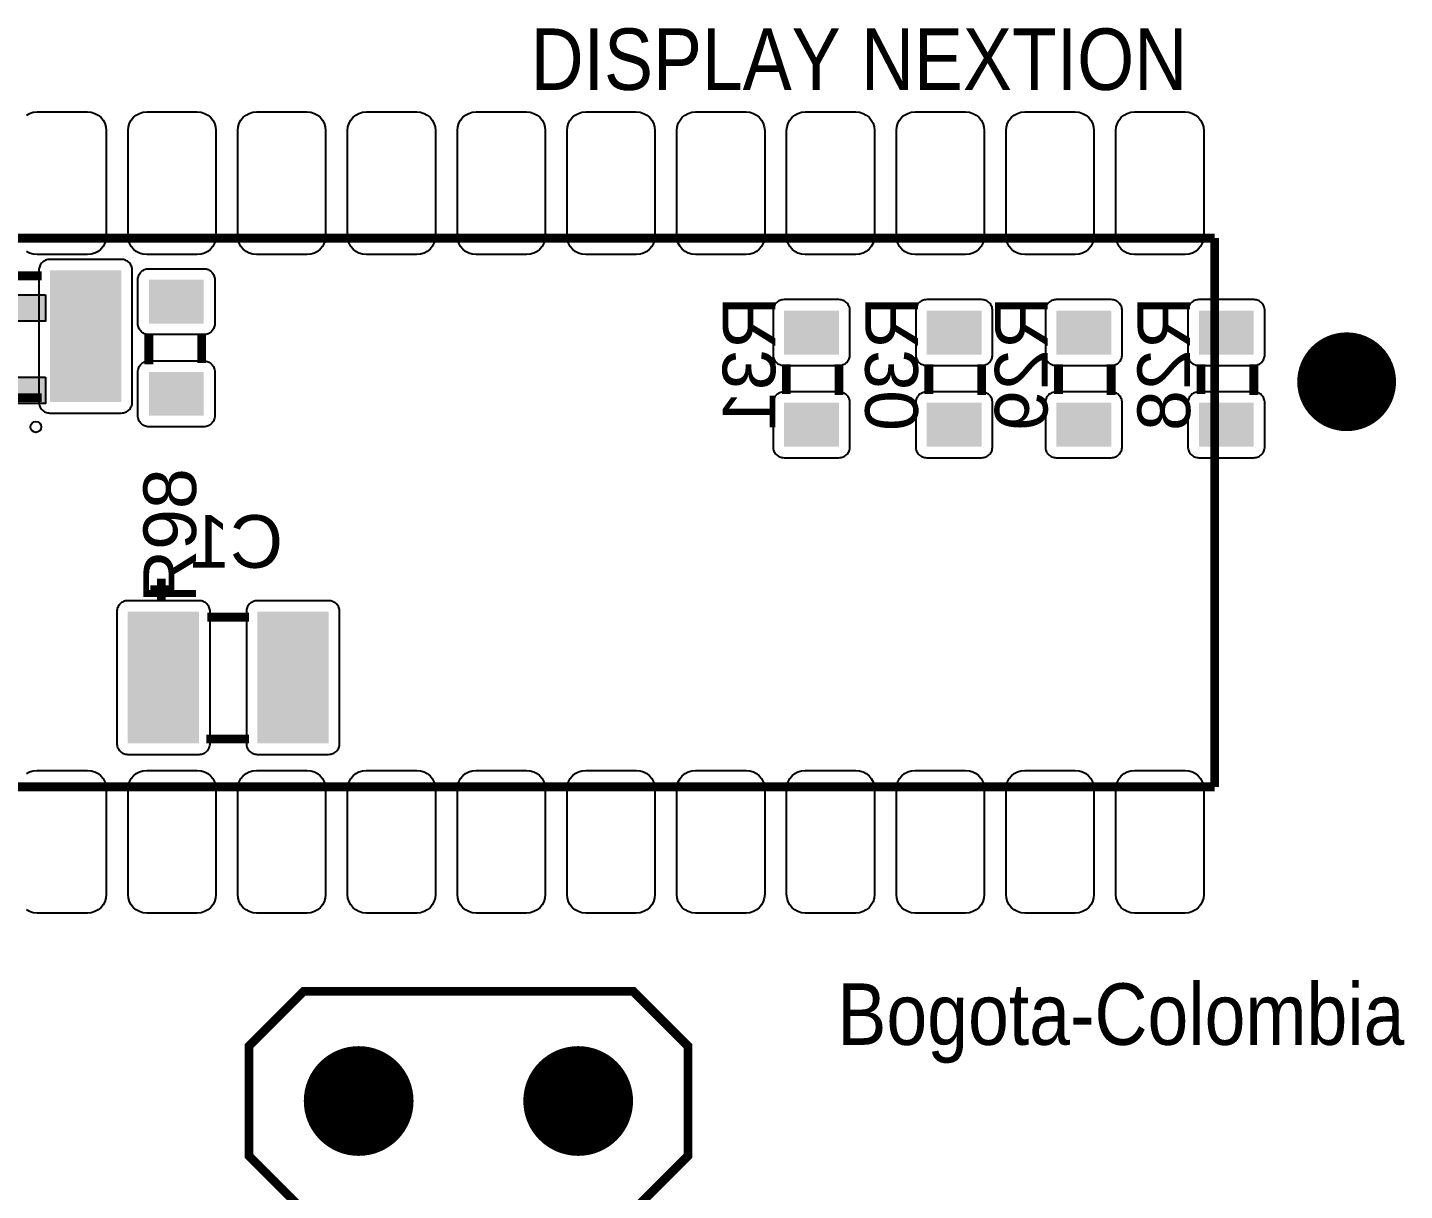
# Model space of a CAD drawing. Header units: inches. Extents: x -2.66 to 2.66, y -1.71 to 1.71.
# Drawn here: x -0.885 to 0.37, y -0.384 to 0.676 of the extents above; entities that cross this region are included whole.
import ezdxf

# ---------------------------------------------------------------- set-up
doc = ezdxf.new("R2010")
doc.units = ezdxf.units.IN
doc.layers.get('0').update_dxf_attribs({"linetype": 'CONTINUOUS'})

# ---------------------------------------------------------------- blocks, each defined once
blk = doc.blocks.new('RPAD')
blk.add_trace([(-0.5, -0.5), (-0.5, 0.5), (0.5, -0.5), (0.5, 0.5)])
blk = doc.blocks.new('EPAD')
at = {"const_width": 0.5}
blk.add_lwpolyline([(-0.25, 0, 1), (0.25, 0, 1)], format="xyb", close=True, dxfattribs=at)

msp = doc.modelspace()

# ---------------------------------------------------------------- linework, layer by layer
for points in [[(-0.885865, 0.59578), (-0.882974, 0.597326), (-0.879759, 0.5983), (-0.876283, 0.598638), (-0.830283, 0.598638), (-0.826807, 0.5983), (-0.823593, 0.597326), (-0.820702, 0.59578), (-0.818198, 0.593724), (-0.816141, 0.591219), (-0.814595, 0.588328), (-0.813622, 0.585114), (-0.813283, 0.581638), (-0.813283, 0.485638), (-0.813622, 0.482162), (-0.814595, 0.478948), (-0.816141, 0.476057), (-0.818198, 0.473552), (-0.820702, 0.471495), (-0.823593, 0.469949), (-0.826807, 0.468976), (-0.830283, 0.468638), (-0.830283, 0.468638), (-0.876283, 0.468638), (-0.879759, 0.468976), (-0.882974, 0.469949), (-0.885865, 0.471495)], [(-0.885865, -0.00422), (-0.882974, -0.002674), (-0.879759, -0.0017), (-0.876283, -0.001362), (-0.876283, -0.001362), (-0.830283, -0.001362), (-0.826807, -0.0017), (-0.823593, -0.002674), (-0.820702, -0.00422), (-0.818198, -0.006276), (-0.816141, -0.008781), (-0.814595, -0.011672), (-0.813622, -0.014886), (-0.813283, -0.018362), (-0.813283, -0.114362), (-0.813622, -0.117838), (-0.814595, -0.121052), (-0.816141, -0.123943), (-0.818198, -0.126448), (-0.820702, -0.128505), (-0.823593, -0.130051), (-0.826807, -0.131024), (-0.830283, -0.131362), (-0.876283, -0.131362), (-0.879759, -0.131024), (-0.882974, -0.130051), (-0.885865, -0.128505)]]:
    msp.add_lwpolyline(points)
for points in [[(-0.730283, 0.468638), (-0.776283, 0.468638), (-0.779759, 0.468976), (-0.782974, 0.469949), (-0.785865, 0.471495), (-0.788369, 0.473552), (-0.790426, 0.476057), (-0.791972, 0.478948), (-0.792945, 0.482162), (-0.793283, 0.485638), (-0.793283, 0.581638), (-0.792945, 0.585114), (-0.791972, 0.588328), (-0.790426, 0.591219), (-0.788369, 0.593724), (-0.785865, 0.59578), (-0.782974, 0.597326), (-0.779759, 0.5983), (-0.776283, 0.598638), (-0.730283, 0.598638), (-0.726807, 0.5983), (-0.723593, 0.597326), (-0.720702, 0.59578), (-0.718198, 0.593724), (-0.716141, 0.591219), (-0.714595, 0.588328), (-0.713622, 0.585114), (-0.713283, 0.581638), (-0.713283, 0.485638), (-0.713622, 0.482162), (-0.714595, 0.478948), (-0.716141, 0.476057), (-0.718198, 0.473552), (-0.720702, 0.471495), (-0.723593, 0.469949), (-0.726807, 0.468976), (-0.730283, 0.468638)], [(-0.630283, 0.468638), (-0.676283, 0.468638), (-0.679759, 0.468976), (-0.682974, 0.469949), (-0.685865, 0.471495), (-0.688369, 0.473552), (-0.690426, 0.476057), (-0.691972, 0.478948), (-0.692945, 0.482162), (-0.693283, 0.485638), (-0.693283, 0.581638), (-0.692945, 0.585114), (-0.691972, 0.588328), (-0.690426, 0.591219), (-0.688369, 0.593724), (-0.685865, 0.59578), (-0.682974, 0.597326), (-0.679759, 0.5983), (-0.676283, 0.598638), (-0.630283, 0.598638), (-0.626807, 0.5983), (-0.623593, 0.597326), (-0.620702, 0.59578), (-0.618198, 0.593724), (-0.616141, 0.591219), (-0.614595, 0.588328), (-0.613622, 0.585114), (-0.613283, 0.581638), (-0.613283, 0.485638), (-0.613622, 0.482162), (-0.614595, 0.478948), (-0.616141, 0.476057), (-0.618198, 0.473552), (-0.620702, 0.471495), (-0.623593, 0.469949), (-0.626807, 0.468976), (-0.630283, 0.468638)], [(-0.530283, 0.468638), (-0.576283, 0.468638), (-0.579759, 0.468976), (-0.582974, 0.469949), (-0.585865, 0.471495), (-0.588369, 0.473552), (-0.590426, 0.476057), (-0.591972, 0.478948), (-0.592945, 0.482162), (-0.593283, 0.485638), (-0.593283, 0.581638), (-0.592945, 0.585114), (-0.591972, 0.588328), (-0.590426, 0.591219), (-0.588369, 0.593724), (-0.585865, 0.59578), (-0.582974, 0.597326), (-0.579759, 0.5983), (-0.576283, 0.598638), (-0.530283, 0.598638), (-0.526807, 0.5983), (-0.523593, 0.597326), (-0.520702, 0.59578), (-0.518198, 0.593724), (-0.516141, 0.591219), (-0.514595, 0.588328), (-0.513622, 0.585114), (-0.513283, 0.581638), (-0.513283, 0.485638), (-0.513622, 0.482162), (-0.514595, 0.478948), (-0.516141, 0.476057), (-0.518198, 0.473552), (-0.520702, 0.471495), (-0.523593, 0.469949), (-0.526807, 0.468976), (-0.530283, 0.468638)], [(-0.430283, 0.468638), (-0.476283, 0.468638), (-0.479759, 0.468976), (-0.482974, 0.469949), (-0.485865, 0.471495), (-0.488369, 0.473552), (-0.490426, 0.476057), (-0.491972, 0.478948), (-0.492945, 0.482162), (-0.493283, 0.485638), (-0.493283, 0.581638), (-0.492945, 0.585114), (-0.491972, 0.588328), (-0.490426, 0.591219), (-0.488369, 0.593724), (-0.485865, 0.59578), (-0.482974, 0.597326), (-0.479759, 0.5983), (-0.476283, 0.598638), (-0.430283, 0.598638), (-0.426807, 0.5983), (-0.423593, 0.597326), (-0.420702, 0.59578), (-0.418198, 0.593724), (-0.416141, 0.591219), (-0.414595, 0.588328), (-0.413622, 0.585114), (-0.413283, 0.581638), (-0.413283, 0.485638), (-0.413622, 0.482162), (-0.414595, 0.478948), (-0.416141, 0.476057), (-0.418198, 0.473552), (-0.420702, 0.471495), (-0.423593, 0.469949), (-0.426807, 0.468976), (-0.430283, 0.468638)], [(-0.330283, 0.468638), (-0.376283, 0.468638), (-0.379759, 0.468976), (-0.382974, 0.469949), (-0.385865, 0.471495), (-0.388369, 0.473552), (-0.390426, 0.476057), (-0.391972, 0.478948), (-0.392945, 0.482162), (-0.393283, 0.485638), (-0.393283, 0.581638), (-0.392945, 0.585114), (-0.391972, 0.588328), (-0.390426, 0.591219), (-0.388369, 0.593724), (-0.385865, 0.59578), (-0.382974, 0.597326), (-0.379759, 0.5983), (-0.376283, 0.598638), (-0.330283, 0.598638), (-0.326807, 0.5983), (-0.323593, 0.597326), (-0.320702, 0.59578), (-0.318198, 0.593724), (-0.316141, 0.591219), (-0.314595, 0.588328), (-0.313622, 0.585114), (-0.313283, 0.581638), (-0.313283, 0.485638), (-0.313622, 0.482162), (-0.314595, 0.478948), (-0.316141, 0.476057), (-0.318198, 0.473552), (-0.320702, 0.471495), (-0.323593, 0.469949), (-0.326807, 0.468976), (-0.330283, 0.468638)], [(-0.230283, 0.468638), (-0.276283, 0.468638), (-0.279759, 0.468976), (-0.282974, 0.469949), (-0.285865, 0.471495), (-0.288369, 0.473552), (-0.290426, 0.476057), (-0.291972, 0.478948), (-0.292945, 0.482162), (-0.293283, 0.485638), (-0.293283, 0.581638), (-0.292945, 0.585114), (-0.291972, 0.588328), (-0.290426, 0.591219), (-0.288369, 0.593724), (-0.285865, 0.59578), (-0.282974, 0.597326), (-0.279759, 0.5983), (-0.276283, 0.598638), (-0.230283, 0.598638), (-0.226807, 0.5983), (-0.223593, 0.597326), (-0.220702, 0.59578), (-0.218198, 0.593724), (-0.216141, 0.591219), (-0.214595, 0.588328), (-0.213622, 0.585114), (-0.213283, 0.581638), (-0.213283, 0.485638), (-0.213622, 0.482162), (-0.214595, 0.478948), (-0.216141, 0.476057), (-0.218198, 0.473552), (-0.220702, 0.471495), (-0.223593, 0.469949), (-0.226807, 0.468976), (-0.230283, 0.468638)], [(-0.130283, 0.468638), (-0.176283, 0.468638), (-0.179759, 0.468976), (-0.182974, 0.469949), (-0.185865, 0.471495), (-0.188369, 0.473552), (-0.190426, 0.476057), (-0.191972, 0.478948), (-0.192945, 0.482162), (-0.193283, 0.485638), (-0.193283, 0.581638), (-0.192945, 0.585114), (-0.191972, 0.588328), (-0.190426, 0.591219), (-0.188369, 0.593724), (-0.185865, 0.59578), (-0.182974, 0.597326), (-0.179759, 0.5983), (-0.176283, 0.598638), (-0.130283, 0.598638), (-0.126807, 0.5983), (-0.123593, 0.597326), (-0.120702, 0.59578), (-0.118198, 0.593724), (-0.116141, 0.591219), (-0.114595, 0.588328), (-0.113622, 0.585114), (-0.113283, 0.581638), (-0.113283, 0.485638), (-0.113622, 0.482162), (-0.114595, 0.478948), (-0.116141, 0.476057), (-0.118198, 0.473552), (-0.120702, 0.471495), (-0.123593, 0.469949), (-0.126807, 0.468976), (-0.130283, 0.468638)], [(-0.030283, 0.468638), (-0.076283, 0.468638), (-0.079759, 0.468976), (-0.082974, 0.469949), (-0.085865, 0.471495), (-0.088369, 0.473552), (-0.090426, 0.476057), (-0.091972, 0.478948), (-0.092945, 0.482162), (-0.093283, 0.485638), (-0.093283, 0.581638), (-0.092945, 0.585114), (-0.091972, 0.588328), (-0.090426, 0.591219), (-0.088369, 0.593724), (-0.085865, 0.59578), (-0.082974, 0.597326), (-0.079759, 0.5983), (-0.076283, 0.598638), (-0.030283, 0.598638), (-0.026807, 0.5983), (-0.023593, 0.597326), (-0.020702, 0.59578), (-0.018198, 0.593724), (-0.016141, 0.591219), (-0.014595, 0.588328), (-0.013622, 0.585114), (-0.013283, 0.581638), (-0.013283, 0.485638), (-0.013622, 0.482162), (-0.014595, 0.478948), (-0.016141, 0.476057), (-0.018198, 0.473552), (-0.020702, 0.471495), (-0.023593, 0.469949), (-0.026807, 0.468976), (-0.030283, 0.468638)], [(0.069717, 0.468638), (0.023717, 0.468638), (0.020241, 0.468976), (0.017026, 0.469949), (0.014135, 0.471495), (0.011631, 0.473552), (0.009574, 0.476057), (0.008028, 0.478948), (0.007055, 0.482162), (0.006717, 0.485638), (0.006717, 0.581638), (0.007055, 0.585114), (0.008028, 0.588328), (0.009574, 0.591219), (0.011631, 0.593724), (0.014135, 0.59578), (0.017026, 0.597326), (0.020241, 0.5983), (0.023717, 0.598638), (0.069717, 0.598638), (0.073193, 0.5983), (0.076407, 0.597326), (0.079298, 0.59578), (0.081802, 0.593724), (0.083859, 0.591219), (0.085405, 0.588328), (0.086378, 0.585114), (0.086717, 0.581638), (0.086717, 0.485638), (0.086378, 0.482162), (0.085405, 0.478948), (0.083859, 0.476057), (0.081802, 0.473552), (0.079298, 0.471495), (0.076407, 0.469949), (0.073193, 0.468976), (0.069717, 0.468638)], [(0.169717, 0.468638), (0.123717, 0.468638), (0.120241, 0.468976), (0.117026, 0.469949), (0.114135, 0.471495), (0.111631, 0.473552), (0.109574, 0.476057), (0.108028, 0.478948), (0.107055, 0.482162), (0.106717, 0.485638), (0.106717, 0.581638), (0.107055, 0.585114), (0.108028, 0.588328), (0.109574, 0.591219), (0.111631, 0.593724), (0.114135, 0.59578), (0.117026, 0.597326), (0.120241, 0.5983), (0.123717, 0.598638), (0.169717, 0.598638), (0.173193, 0.5983), (0.176407, 0.597326), (0.179298, 0.59578), (0.181802, 0.593724), (0.183859, 0.591219), (0.185405, 0.588328), (0.186378, 0.585114), (0.186717, 0.581638), (0.186717, 0.485638), (0.186378, 0.482162), (0.185405, 0.478948), (0.183859, 0.476057), (0.181802, 0.473552), (0.179298, 0.471495), (0.176407, 0.469949), (0.173193, 0.468976), (0.169717, 0.468638)], [(-0.799524, 0.464268), (-0.864524, 0.464268), (-0.865563, 0.464217), (-0.866568, 0.464069), (-0.867535, 0.463827), (-0.868459, 0.463496), (-0.869335, 0.463081), (-0.870159, 0.462587), (-0.870927, 0.462017), (-0.871633, 0.461377), (-0.872273, 0.460671), (-0.872843, 0.459904), (-0.873337, 0.45908), (-0.873752, 0.458203), (-0.874083, 0.457279), (-0.874325, 0.456312), (-0.874473, 0.455307), (-0.874524, 0.454268), (-0.874524, 0.334268), (-0.874473, 0.333228), (-0.874325, 0.332223), (-0.874083, 0.331256), (-0.873752, 0.330332), (-0.873337, 0.329456), (-0.872843, 0.328632), (-0.872273, 0.327865), (-0.871633, 0.327158), (-0.870927, 0.326518), (-0.870159, 0.325949), (-0.869335, 0.325454), (-0.868459, 0.325039), (-0.867535, 0.324709), (-0.866568, 0.324467), (-0.865563, 0.324318), (-0.864524, 0.324268), (-0.799524, 0.324268), (-0.798484, 0.324318), (-0.797479, 0.324467), (-0.796512, 0.324709), (-0.795588, 0.325039), (-0.794712, 0.325454), (-0.793888, 0.325949), (-0.79312, 0.326518), (-0.792414, 0.327158), (-0.791774, 0.327865), (-0.791205, 0.328632), (-0.79071, 0.329456), (-0.790295, 0.330332), (-0.789965, 0.331256), (-0.789722, 0.332223), (-0.789574, 0.333228), (-0.789524, 0.334268), (-0.789524, 0.454268), (-0.789574, 0.455307), (-0.789722, 0.456312), (-0.789965, 0.457279), (-0.790295, 0.458203), (-0.79071, 0.45908), (-0.791205, 0.459904), (-0.791774, 0.460671), (-0.792414, 0.461377), (-0.79312, 0.462017), (-0.793888, 0.462587), (-0.794712, 0.463081), (-0.795588, 0.463496), (-0.796512, 0.463827), (-0.797479, 0.464069), (-0.798484, 0.464217), (-0.799524, 0.464268)], [(-0.714346, 0.445764), (-0.714346, 0.405764), (-0.714397, 0.404724), (-0.714545, 0.403719), (-0.714787, 0.402752), (-0.715118, 0.401828), (-0.715533, 0.400952), (-0.716028, 0.400128), (-0.716597, 0.39936), (-0.717237, 0.398654), (-0.717943, 0.398014), (-0.718711, 0.397445), (-0.719535, 0.39695), (-0.720411, 0.396535), (-0.721335, 0.396205), (-0.722302, 0.395963), (-0.723307, 0.395814), (-0.724346, 0.395764), (-0.774346, 0.395764), (-0.775386, 0.395814), (-0.776391, 0.395963), (-0.777358, 0.396205), (-0.778282, 0.396535), (-0.779158, 0.39695), (-0.779982, 0.397445), (-0.78075, 0.398014), (-0.781456, 0.398654), (-0.782096, 0.39936), (-0.782665, 0.400128), (-0.78316, 0.400952), (-0.783575, 0.401828), (-0.783906, 0.402752), (-0.784148, 0.403719), (-0.784296, 0.404724), (-0.784346, 0.405764), (-0.784346, 0.445764), (-0.784296, 0.446803), (-0.784148, 0.447808), (-0.783906, 0.448775), (-0.783575, 0.449699), (-0.78316, 0.450576), (-0.782665, 0.4514), (-0.782096, 0.452167), (-0.781456, 0.452873), (-0.78075, 0.453513), (-0.779982, 0.454083), (-0.779158, 0.454577), (-0.778282, 0.454992), (-0.777358, 0.455323), (-0.776391, 0.455565), (-0.775386, 0.455713), (-0.774346, 0.455764), (-0.724346, 0.455764), (-0.723307, 0.455713), (-0.722302, 0.455565), (-0.721335, 0.455323), (-0.720411, 0.454992), (-0.719535, 0.454577), (-0.718711, 0.454083), (-0.717943, 0.453513), (-0.717237, 0.452873), (-0.716597, 0.452167), (-0.716028, 0.4514), (-0.715533, 0.450576), (-0.715118, 0.449699), (-0.714787, 0.448775), (-0.714545, 0.447808), (-0.714397, 0.446803), (-0.714346, 0.445764)], [(-0.868642, 0.431858), (-0.868642, 0.407858), (-0.905642, 0.407858), (-0.905642, 0.431858), (-0.868642, 0.431858)], [(-0.205606, 0.417559), (-0.205606, 0.377559), (-0.205556, 0.37652), (-0.205407, 0.375515), (-0.205165, 0.374548), (-0.204835, 0.373624), (-0.20442, 0.372747), (-0.203925, 0.371923), (-0.203356, 0.371156), (-0.202716, 0.37045), (-0.202009, 0.369809), (-0.201242, 0.36924), (-0.200418, 0.368746), (-0.199542, 0.368331), (-0.198618, 0.368), (-0.197651, 0.367758), (-0.196646, 0.367609), (-0.195606, 0.367559), (-0.145606, 0.367559), (-0.144567, 0.367609), (-0.143562, 0.367758), (-0.142595, 0.368), (-0.141671, 0.368331), (-0.140794, 0.368746), (-0.13997, 0.36924), (-0.139203, 0.369809), (-0.138497, 0.37045), (-0.137857, 0.371156), (-0.137287, 0.371923), (-0.136793, 0.372747), (-0.136378, 0.373624), (-0.136047, 0.374548), (-0.135805, 0.375515), (-0.135657, 0.37652), (-0.135606, 0.377559), (-0.135606, 0.417559), (-0.135657, 0.418598), (-0.135805, 0.419604), (-0.136047, 0.42057), (-0.136378, 0.421494), (-0.136793, 0.422371), (-0.137287, 0.423195), (-0.137857, 0.423963), (-0.138497, 0.424669), (-0.139203, 0.425309), (-0.13997, 0.425878), (-0.140794, 0.426372), (-0.141671, 0.426787), (-0.142595, 0.427118), (-0.143562, 0.42736), (-0.144567, 0.427509), (-0.145606, 0.427559), (-0.195606, 0.427559), (-0.196646, 0.427509), (-0.197651, 0.42736), (-0.198618, 0.427118), (-0.199542, 0.426787), (-0.200418, 0.426372), (-0.201242, 0.425878), (-0.202009, 0.425309), (-0.202716, 0.424669), (-0.203356, 0.423963), (-0.203925, 0.423195), (-0.20442, 0.422371), (-0.204835, 0.421494), (-0.205165, 0.42057), (-0.205407, 0.419604), (-0.205556, 0.418598), (-0.205606, 0.417559)], [(-0.075685, 0.417559), (-0.075685, 0.377559), (-0.075635, 0.37652), (-0.075486, 0.375515), (-0.075244, 0.374548), (-0.074913, 0.373624), (-0.074499, 0.372747), (-0.074004, 0.371923), (-0.073435, 0.371156), (-0.072794, 0.37045), (-0.072088, 0.369809), (-0.071321, 0.36924), (-0.070497, 0.368746), (-0.06962, 0.368331), (-0.068696, 0.368), (-0.06773, 0.367758), (-0.066724, 0.367609), (-0.065685, 0.367559), (-0.015685, 0.367559), (-0.014646, 0.367609), (-0.013641, 0.367758), (-0.012674, 0.368), (-0.01175, 0.368331), (-0.010873, 0.368746), (-0.010049, 0.36924), (-0.009282, 0.369809), (-0.008576, 0.37045), (-0.007935, 0.371156), (-0.007366, 0.371923), (-0.006871, 0.372747), (-0.006457, 0.373624), (-0.006126, 0.374548), (-0.005884, 0.375515), (-0.005735, 0.37652), (-0.005685, 0.377559), (-0.005685, 0.417559), (-0.005735, 0.418598), (-0.005884, 0.419604), (-0.006126, 0.42057), (-0.006457, 0.421494), (-0.006871, 0.422371), (-0.007366, 0.423195), (-0.007935, 0.423963), (-0.008576, 0.424669), (-0.009282, 0.425309), (-0.010049, 0.425878), (-0.010873, 0.426372), (-0.01175, 0.426787), (-0.012674, 0.427118), (-0.013641, 0.42736), (-0.014646, 0.427509), (-0.015685, 0.427559), (-0.065685, 0.427559), (-0.066724, 0.427509), (-0.06773, 0.42736), (-0.068696, 0.427118), (-0.06962, 0.426787), (-0.070497, 0.426372), (-0.071321, 0.425878), (-0.072088, 0.425309), (-0.072794, 0.424669), (-0.073435, 0.423963), (-0.074004, 0.423195), (-0.074499, 0.422371), (-0.074913, 0.421494), (-0.075244, 0.42057), (-0.075486, 0.419604), (-0.075635, 0.418598), (-0.075685, 0.417559)], [(0.042425, 0.417559), (0.042425, 0.377559), (0.042476, 0.37652), (0.042624, 0.375515), (0.042866, 0.374548), (0.043197, 0.373624), (0.043611, 0.372747), (0.044106, 0.371923), (0.044676, 0.371156), (0.045316, 0.37045), (0.046022, 0.369809), (0.046789, 0.36924), (0.047613, 0.368746), (0.04849, 0.368331), (0.049414, 0.368), (0.050381, 0.367758), (0.051386, 0.367609), (0.052425, 0.367559), (0.102425, 0.367559), (0.103465, 0.367609), (0.10447, 0.367758), (0.105437, 0.368), (0.106361, 0.368331), (0.107237, 0.368746), (0.108061, 0.36924), (0.108828, 0.369809), (0.109535, 0.37045), (0.110175, 0.371156), (0.110744, 0.371923), (0.111239, 0.372747), (0.111654, 0.373624), (0.111984, 0.374548), (0.112226, 0.375515), (0.112375, 0.37652), (0.112425, 0.377559), (0.112425, 0.417559), (0.112375, 0.418598), (0.112226, 0.419604), (0.111984, 0.42057), (0.111654, 0.421494), (0.111239, 0.422371), (0.110744, 0.423195), (0.110175, 0.423963), (0.109535, 0.424669), (0.108828, 0.425309), (0.108061, 0.425878), (0.107237, 0.426372), (0.106361, 0.426787), (0.105437, 0.427118), (0.10447, 0.42736), (0.103465, 0.427509), (0.102425, 0.427559), (0.052425, 0.427559), (0.051386, 0.427509), (0.050381, 0.42736), (0.049414, 0.427118), (0.04849, 0.426787), (0.047613, 0.426372), (0.046789, 0.425878), (0.046022, 0.425309), (0.045316, 0.424669), (0.044676, 0.423963), (0.044106, 0.423195), (0.043611, 0.422371), (0.043197, 0.421494), (0.042866, 0.42057), (0.042624, 0.419604), (0.042476, 0.418598), (0.042425, 0.417559)], [(0.172346, 0.417559), (0.172346, 0.377559), (0.172397, 0.37652), (0.172545, 0.375515), (0.172787, 0.374548), (0.173118, 0.373624), (0.173533, 0.372747), (0.174028, 0.371923), (0.174597, 0.371156), (0.175237, 0.37045), (0.175943, 0.369809), (0.176711, 0.36924), (0.177535, 0.368746), (0.178411, 0.368331), (0.179335, 0.368), (0.180302, 0.367758), (0.181307, 0.367609), (0.182346, 0.367559), (0.232346, 0.367559), (0.233386, 0.367609), (0.234391, 0.367758), (0.235358, 0.368), (0.236282, 0.368331), (0.237158, 0.368746), (0.237982, 0.36924), (0.23875, 0.369809), (0.239456, 0.37045), (0.240096, 0.371156), (0.240665, 0.371923), (0.24116, 0.372747), (0.241575, 0.373624), (0.241906, 0.374548), (0.242148, 0.375515), (0.242296, 0.37652), (0.242346, 0.377559), (0.242346, 0.417559), (0.242296, 0.418598), (0.242148, 0.419604), (0.241906, 0.42057), (0.241575, 0.421494), (0.24116, 0.422371), (0.240665, 0.423195), (0.240096, 0.423963), (0.239456, 0.424669), (0.23875, 0.425309), (0.237982, 0.425878), (0.237158, 0.426372), (0.236282, 0.426787), (0.235358, 0.427118), (0.234391, 0.42736), (0.233386, 0.427509), (0.232346, 0.427559), (0.182346, 0.427559), (0.181307, 0.427509), (0.180302, 0.42736), (0.179335, 0.427118), (0.178411, 0.426787), (0.177535, 0.426372), (0.176711, 0.425878), (0.175943, 0.425309), (0.175237, 0.424669), (0.174597, 0.423963), (0.174028, 0.423195), (0.173533, 0.422371), (0.173118, 0.421494), (0.172787, 0.42057), (0.172545, 0.419604), (0.172397, 0.418598), (0.172346, 0.417559)], [(-0.714346, 0.361764), (-0.714346, 0.321764), (-0.714397, 0.320724), (-0.714545, 0.319719), (-0.714787, 0.318752), (-0.715118, 0.317828), (-0.715533, 0.316952), (-0.716028, 0.316128), (-0.716597, 0.31536), (-0.717237, 0.314654), (-0.717943, 0.314014), (-0.718711, 0.313445), (-0.719535, 0.31295), (-0.720411, 0.312535), (-0.721335, 0.312205), (-0.722302, 0.311963), (-0.723307, 0.311814), (-0.724346, 0.311764), (-0.774346, 0.311764), (-0.775386, 0.311814), (-0.776391, 0.311963), (-0.777358, 0.312205), (-0.778282, 0.312535), (-0.779158, 0.31295), (-0.779982, 0.313445), (-0.78075, 0.314014), (-0.781456, 0.314654), (-0.782096, 0.31536), (-0.782665, 0.316128), (-0.78316, 0.316952), (-0.783575, 0.317828), (-0.783906, 0.318752), (-0.784148, 0.319719), (-0.784296, 0.320724), (-0.784346, 0.321764), (-0.784346, 0.361764), (-0.784296, 0.362803), (-0.784148, 0.363808), (-0.783906, 0.364775), (-0.783575, 0.365699), (-0.78316, 0.366576), (-0.782665, 0.3674), (-0.782096, 0.368167), (-0.781456, 0.368873), (-0.78075, 0.369513), (-0.779982, 0.370083), (-0.779158, 0.370577), (-0.778282, 0.370992), (-0.777358, 0.371323), (-0.776391, 0.371565), (-0.775386, 0.371713), (-0.774346, 0.371764), (-0.724346, 0.371764), (-0.723307, 0.371713), (-0.722302, 0.371565), (-0.721335, 0.371323), (-0.720411, 0.370992), (-0.719535, 0.370577), (-0.718711, 0.370083), (-0.717943, 0.369513), (-0.717237, 0.368873), (-0.716597, 0.368167), (-0.716028, 0.3674), (-0.715533, 0.366576), (-0.715118, 0.365699), (-0.714787, 0.364775), (-0.714545, 0.363808), (-0.714397, 0.362803), (-0.714346, 0.361764)], [(-0.868642, 0.357055), (-0.868642, 0.333055), (-0.905642, 0.333055), (-0.905642, 0.357055), (-0.868642, 0.357055)], [(-0.205606, 0.333559), (-0.205606, 0.293559), (-0.205556, 0.29252), (-0.205407, 0.291515), (-0.205165, 0.290548), (-0.204835, 0.289624), (-0.20442, 0.288747), (-0.203925, 0.287923), (-0.203356, 0.287156), (-0.202716, 0.28645), (-0.202009, 0.285809), (-0.201242, 0.28524), (-0.200418, 0.284746), (-0.199542, 0.284331), (-0.198618, 0.284), (-0.197651, 0.283758), (-0.196646, 0.283609), (-0.195606, 0.283559), (-0.145606, 0.283559), (-0.144567, 0.283609), (-0.143562, 0.283758), (-0.142595, 0.284), (-0.141671, 0.284331), (-0.140794, 0.284746), (-0.13997, 0.28524), (-0.139203, 0.285809), (-0.138497, 0.28645), (-0.137857, 0.287156), (-0.137287, 0.287923), (-0.136793, 0.288747), (-0.136378, 0.289624), (-0.136047, 0.290548), (-0.135805, 0.291515), (-0.135657, 0.29252), (-0.135606, 0.293559), (-0.135606, 0.333559), (-0.135657, 0.334598), (-0.135805, 0.335604), (-0.136047, 0.33657), (-0.136378, 0.337494), (-0.136793, 0.338371), (-0.137287, 0.339195), (-0.137857, 0.339963), (-0.138497, 0.340669), (-0.139203, 0.341309), (-0.13997, 0.341878), (-0.140794, 0.342372), (-0.141671, 0.342787), (-0.142595, 0.343118), (-0.143562, 0.34336), (-0.144567, 0.343509), (-0.145606, 0.343559), (-0.195606, 0.343559), (-0.196646, 0.343509), (-0.197651, 0.34336), (-0.198618, 0.343118), (-0.199542, 0.342787), (-0.200418, 0.342372), (-0.201242, 0.341878), (-0.202009, 0.341309), (-0.202716, 0.340669), (-0.203356, 0.339963), (-0.203925, 0.339195), (-0.20442, 0.338371), (-0.204835, 0.337494), (-0.205165, 0.33657), (-0.205407, 0.335604), (-0.205556, 0.334598), (-0.205606, 0.333559)], [(-0.075685, 0.333559), (-0.075685, 0.293559), (-0.075635, 0.29252), (-0.075486, 0.291515), (-0.075244, 0.290548), (-0.074913, 0.289624), (-0.074499, 0.288747), (-0.074004, 0.287923), (-0.073435, 0.287156), (-0.072794, 0.28645), (-0.072088, 0.285809), (-0.071321, 0.28524), (-0.070497, 0.284746), (-0.06962, 0.284331), (-0.068696, 0.284), (-0.06773, 0.283758), (-0.066724, 0.283609), (-0.065685, 0.283559), (-0.015685, 0.283559), (-0.014646, 0.283609), (-0.013641, 0.283758), (-0.012674, 0.284), (-0.01175, 0.284331), (-0.010873, 0.284746), (-0.010049, 0.28524), (-0.009282, 0.285809), (-0.008576, 0.28645), (-0.007935, 0.287156), (-0.007366, 0.287923), (-0.006871, 0.288747), (-0.006457, 0.289624), (-0.006126, 0.290548), (-0.005884, 0.291515), (-0.005735, 0.29252), (-0.005685, 0.293559), (-0.005685, 0.333559), (-0.005735, 0.334598), (-0.005884, 0.335604), (-0.006126, 0.33657), (-0.006457, 0.337494), (-0.006871, 0.338371), (-0.007366, 0.339195), (-0.007935, 0.339963), (-0.008576, 0.340669), (-0.009282, 0.341309), (-0.010049, 0.341878), (-0.010873, 0.342372), (-0.01175, 0.342787), (-0.012674, 0.343118), (-0.013641, 0.34336), (-0.014646, 0.343509), (-0.015685, 0.343559), (-0.065685, 0.343559), (-0.066724, 0.343509), (-0.06773, 0.34336), (-0.068696, 0.343118), (-0.06962, 0.342787), (-0.070497, 0.342372), (-0.071321, 0.341878), (-0.072088, 0.341309), (-0.072794, 0.340669), (-0.073435, 0.339963), (-0.074004, 0.339195), (-0.074499, 0.338371), (-0.074913, 0.337494), (-0.075244, 0.33657), (-0.075486, 0.335604), (-0.075635, 0.334598), (-0.075685, 0.333559)], [(0.042425, 0.333559), (0.042425, 0.293559), (0.042476, 0.29252), (0.042624, 0.291515), (0.042866, 0.290548), (0.043197, 0.289624), (0.043611, 0.288747), (0.044106, 0.287923), (0.044676, 0.287156), (0.045316, 0.28645), (0.046022, 0.285809), (0.046789, 0.28524), (0.047613, 0.284746), (0.04849, 0.284331), (0.049414, 0.284), (0.050381, 0.283758), (0.051386, 0.283609), (0.052425, 0.283559), (0.102425, 0.283559), (0.103465, 0.283609), (0.10447, 0.283758), (0.105437, 0.284), (0.106361, 0.284331), (0.107237, 0.284746), (0.108061, 0.28524), (0.108828, 0.285809), (0.109535, 0.28645), (0.110175, 0.287156), (0.110744, 0.287923), (0.111239, 0.288747), (0.111654, 0.289624), (0.111984, 0.290548), (0.112226, 0.291515), (0.112375, 0.29252), (0.112425, 0.293559), (0.112425, 0.333559), (0.112375, 0.334598), (0.112226, 0.335604), (0.111984, 0.33657), (0.111654, 0.337494), (0.111239, 0.338371), (0.110744, 0.339195), (0.110175, 0.339963), (0.109535, 0.340669), (0.108828, 0.341309), (0.108061, 0.341878), (0.107237, 0.342372), (0.106361, 0.342787), (0.105437, 0.343118), (0.10447, 0.34336), (0.103465, 0.343509), (0.102425, 0.343559), (0.052425, 0.343559), (0.051386, 0.343509), (0.050381, 0.34336), (0.049414, 0.343118), (0.04849, 0.342787), (0.047613, 0.342372), (0.046789, 0.341878), (0.046022, 0.341309), (0.045316, 0.340669), (0.044676, 0.339963), (0.044106, 0.339195), (0.043611, 0.338371), (0.043197, 0.337494), (0.042866, 0.33657), (0.042624, 0.335604), (0.042476, 0.334598), (0.042425, 0.333559)], [(0.172346, 0.333559), (0.172346, 0.293559), (0.172397, 0.29252), (0.172545, 0.291515), (0.172787, 0.290548), (0.173118, 0.289624), (0.173533, 0.288747), (0.174028, 0.287923), (0.174597, 0.287156), (0.175237, 0.28645), (0.175943, 0.285809), (0.176711, 0.28524), (0.177535, 0.284746), (0.178411, 0.284331), (0.179335, 0.284), (0.180302, 0.283758), (0.181307, 0.283609), (0.182346, 0.283559), (0.232346, 0.283559), (0.233386, 0.283609), (0.234391, 0.283758), (0.235358, 0.284), (0.236282, 0.284331), (0.237158, 0.284746), (0.237982, 0.28524), (0.23875, 0.285809), (0.239456, 0.28645), (0.240096, 0.287156), (0.240665, 0.287923), (0.24116, 0.288747), (0.241575, 0.289624), (0.241906, 0.290548), (0.242148, 0.291515), (0.242296, 0.29252), (0.242346, 0.293559), (0.242346, 0.333559), (0.242296, 0.334598), (0.242148, 0.335604), (0.241906, 0.33657), (0.241575, 0.337494), (0.24116, 0.338371), (0.240665, 0.339195), (0.240096, 0.339963), (0.239456, 0.340669), (0.23875, 0.341309), (0.237982, 0.341878), (0.237158, 0.342372), (0.236282, 0.342787), (0.235358, 0.343118), (0.234391, 0.34336), (0.233386, 0.343509), (0.232346, 0.343559), (0.182346, 0.343559), (0.181307, 0.343509), (0.180302, 0.34336), (0.179335, 0.343118), (0.178411, 0.342787), (0.177535, 0.342372), (0.176711, 0.341878), (0.175943, 0.341309), (0.175237, 0.340669), (0.174597, 0.339963), (0.174028, 0.339195), (0.173533, 0.338371), (0.173118, 0.337494), (0.172787, 0.33657), (0.172545, 0.335604), (0.172397, 0.334598), (0.172346, 0.333559)], [(-0.728547, 0.153244), (-0.793547, 0.153244), (-0.794587, 0.153194), (-0.795592, 0.153045), (-0.796559, 0.152803), (-0.797483, 0.152472), (-0.798359, 0.152058), (-0.799183, 0.151563), (-0.799951, 0.150994), (-0.800657, 0.150354), (-0.801297, 0.149647), (-0.801866, 0.14888), (-0.802361, 0.148056), (-0.802776, 0.14718), (-0.803106, 0.146256), (-0.803348, 0.145289), (-0.803497, 0.144283), (-0.803547, 0.143244), (-0.803547, 0.023244), (-0.803497, 0.022205), (-0.803348, 0.0212), (-0.803106, 0.020233), (-0.802776, 0.019309), (-0.802361, 0.018432), (-0.801866, 0.017608), (-0.801297, 0.016841), (-0.800657, 0.016135), (-0.799951, 0.015494), (-0.799183, 0.014925), (-0.798359, 0.01443), (-0.797483, 0.014016), (-0.796559, 0.013685), (-0.795592, 0.013443), (-0.794587, 0.013294), (-0.793547, 0.013244), (-0.728547, 0.013244), (-0.727508, 0.013294), (-0.726503, 0.013443), (-0.725536, 0.013685), (-0.724612, 0.014016), (-0.723735, 0.01443), (-0.722911, 0.014925), (-0.722144, 0.015494), (-0.721438, 0.016135), (-0.720798, 0.016841), (-0.720228, 0.017608), (-0.719734, 0.018432), (-0.719319, 0.019309), (-0.718988, 0.020233), (-0.718746, 0.0212), (-0.718598, 0.022205), (-0.718547, 0.023244), (-0.718547, 0.143244), (-0.718598, 0.144283), (-0.718746, 0.145289), (-0.718988, 0.146256), (-0.719319, 0.14718), (-0.719734, 0.148056), (-0.720228, 0.14888), (-0.720798, 0.149647), (-0.721438, 0.150354), (-0.722144, 0.150994), (-0.722911, 0.151563), (-0.723735, 0.152058), (-0.724612, 0.152472), (-0.725536, 0.152803), (-0.726503, 0.153045), (-0.727508, 0.153194), (-0.728547, 0.153244)], [(-0.610547, 0.153244), (-0.675547, 0.153244), (-0.676587, 0.153194), (-0.677592, 0.153045), (-0.678559, 0.152803), (-0.679483, 0.152472), (-0.680359, 0.152058), (-0.681183, 0.151563), (-0.681951, 0.150994), (-0.682657, 0.150354), (-0.683297, 0.149647), (-0.683866, 0.14888), (-0.684361, 0.148056), (-0.684776, 0.14718), (-0.685106, 0.146256), (-0.685348, 0.145289), (-0.685497, 0.144283), (-0.685547, 0.143244), (-0.685547, 0.023244), (-0.685497, 0.022205), (-0.685348, 0.0212), (-0.685106, 0.020233), (-0.684776, 0.019309), (-0.684361, 0.018432), (-0.683866, 0.017608), (-0.683297, 0.016841), (-0.682657, 0.016135), (-0.681951, 0.015494), (-0.681183, 0.014925), (-0.680359, 0.01443), (-0.679483, 0.014016), (-0.678559, 0.013685), (-0.677592, 0.013443), (-0.676587, 0.013294), (-0.675547, 0.013244), (-0.610547, 0.013244), (-0.609508, 0.013294), (-0.608503, 0.013443), (-0.607536, 0.013685), (-0.606612, 0.014016), (-0.605735, 0.01443), (-0.604911, 0.014925), (-0.604144, 0.015494), (-0.603438, 0.016135), (-0.602798, 0.016841), (-0.602228, 0.017608), (-0.601734, 0.018432), (-0.601319, 0.019309), (-0.600988, 0.020233), (-0.600746, 0.0212), (-0.600598, 0.022205), (-0.600547, 0.023244), (-0.600547, 0.143244), (-0.600598, 0.144283), (-0.600746, 0.145289), (-0.600988, 0.146256), (-0.601319, 0.14718), (-0.601734, 0.148056), (-0.602228, 0.14888), (-0.602798, 0.149647), (-0.603438, 0.150354), (-0.604144, 0.150994), (-0.604911, 0.151563), (-0.605735, 0.152058), (-0.606612, 0.152472), (-0.607536, 0.152803), (-0.608503, 0.153045), (-0.609508, 0.153194), (-0.610547, 0.153244)], [(-0.776283, -0.001362), (-0.730283, -0.001362), (-0.726807, -0.0017), (-0.723593, -0.002674), (-0.720702, -0.00422), (-0.718198, -0.006276), (-0.716141, -0.008781), (-0.714595, -0.011672), (-0.713622, -0.014886), (-0.713283, -0.018362), (-0.713283, -0.114362), (-0.713622, -0.117838), (-0.714595, -0.121052), (-0.716141, -0.123943), (-0.718198, -0.126448), (-0.720702, -0.128505), (-0.723593, -0.130051), (-0.726807, -0.131024), (-0.730283, -0.131362), (-0.776283, -0.131362), (-0.779759, -0.131024), (-0.782974, -0.130051), (-0.785865, -0.128505), (-0.788369, -0.126448), (-0.790426, -0.123943), (-0.791972, -0.121052), (-0.792945, -0.117838), (-0.793283, -0.114362), (-0.793283, -0.018362), (-0.792945, -0.014886), (-0.791972, -0.011672), (-0.790426, -0.008781), (-0.788369, -0.006276), (-0.785865, -0.00422), (-0.782974, -0.002674), (-0.779759, -0.0017), (-0.776283, -0.001362)], [(-0.676283, -0.001362), (-0.630283, -0.001362), (-0.626807, -0.0017), (-0.623593, -0.002674), (-0.620702, -0.00422), (-0.618198, -0.006276), (-0.616141, -0.008781), (-0.614595, -0.011672), (-0.613622, -0.014886), (-0.613283, -0.018362), (-0.613283, -0.114362), (-0.613622, -0.117838), (-0.614595, -0.121052), (-0.616141, -0.123943), (-0.618198, -0.126448), (-0.620702, -0.128505), (-0.623593, -0.130051), (-0.626807, -0.131024), (-0.630283, -0.131362), (-0.676283, -0.131362), (-0.679759, -0.131024), (-0.682974, -0.130051), (-0.685865, -0.128505), (-0.688369, -0.126448), (-0.690426, -0.123943), (-0.691972, -0.121052), (-0.692945, -0.117838), (-0.693283, -0.114362), (-0.693283, -0.018362), (-0.692945, -0.014886), (-0.691972, -0.011672), (-0.690426, -0.008781), (-0.688369, -0.006276), (-0.685865, -0.00422), (-0.682974, -0.002674), (-0.679759, -0.0017), (-0.676283, -0.001362)], [(-0.576283, -0.001362), (-0.530283, -0.001362), (-0.526807, -0.0017), (-0.523593, -0.002674), (-0.520702, -0.00422), (-0.518198, -0.006276), (-0.516141, -0.008781), (-0.514595, -0.011672), (-0.513622, -0.014886), (-0.513283, -0.018362), (-0.513283, -0.114362), (-0.513622, -0.117838), (-0.514595, -0.121052), (-0.516141, -0.123943), (-0.518198, -0.126448), (-0.520702, -0.128505), (-0.523593, -0.130051), (-0.526807, -0.131024), (-0.530283, -0.131362), (-0.576283, -0.131362), (-0.579759, -0.131024), (-0.582974, -0.130051), (-0.585865, -0.128505), (-0.588369, -0.126448), (-0.590426, -0.123943), (-0.591972, -0.121052), (-0.592945, -0.117838), (-0.593283, -0.114362), (-0.593283, -0.018362), (-0.592945, -0.014886), (-0.591972, -0.011672), (-0.590426, -0.008781), (-0.588369, -0.006276), (-0.585865, -0.00422), (-0.582974, -0.002674), (-0.579759, -0.0017), (-0.576283, -0.001362)], [(-0.476283, -0.001362), (-0.430283, -0.001362), (-0.426807, -0.0017), (-0.423593, -0.002674), (-0.420702, -0.00422), (-0.418198, -0.006276), (-0.416141, -0.008781), (-0.414595, -0.011672), (-0.413622, -0.014886), (-0.413283, -0.018362), (-0.413283, -0.114362), (-0.413622, -0.117838), (-0.414595, -0.121052), (-0.416141, -0.123943), (-0.418198, -0.126448), (-0.420702, -0.128505), (-0.423593, -0.130051), (-0.426807, -0.131024), (-0.430283, -0.131362), (-0.476283, -0.131362), (-0.479759, -0.131024), (-0.482974, -0.130051), (-0.485865, -0.128505), (-0.488369, -0.126448), (-0.490426, -0.123943), (-0.491972, -0.121052), (-0.492945, -0.117838), (-0.493283, -0.114362), (-0.493283, -0.018362), (-0.492945, -0.014886), (-0.491972, -0.011672), (-0.490426, -0.008781), (-0.488369, -0.006276), (-0.485865, -0.00422), (-0.482974, -0.002674), (-0.479759, -0.0017), (-0.476283, -0.001362)], [(-0.376283, -0.001362), (-0.330283, -0.001362), (-0.326807, -0.0017), (-0.323593, -0.002674), (-0.320702, -0.00422), (-0.318198, -0.006276), (-0.316141, -0.008781), (-0.314595, -0.011672), (-0.313622, -0.014886), (-0.313283, -0.018362), (-0.313283, -0.114362), (-0.313622, -0.117838), (-0.314595, -0.121052), (-0.316141, -0.123943), (-0.318198, -0.126448), (-0.320702, -0.128505), (-0.323593, -0.130051), (-0.326807, -0.131024), (-0.330283, -0.131362), (-0.376283, -0.131362), (-0.379759, -0.131024), (-0.382974, -0.130051), (-0.385865, -0.128505), (-0.388369, -0.126448), (-0.390426, -0.123943), (-0.391972, -0.121052), (-0.392945, -0.117838), (-0.393283, -0.114362), (-0.393283, -0.018362), (-0.392945, -0.014886), (-0.391972, -0.011672), (-0.390426, -0.008781), (-0.388369, -0.006276), (-0.385865, -0.00422), (-0.382974, -0.002674), (-0.379759, -0.0017), (-0.376283, -0.001362)], [(-0.276283, -0.001362), (-0.230283, -0.001362), (-0.226807, -0.0017), (-0.223593, -0.002674), (-0.220702, -0.00422), (-0.218198, -0.006276), (-0.216141, -0.008781), (-0.214595, -0.011672), (-0.213622, -0.014886), (-0.213283, -0.018362), (-0.213283, -0.114362), (-0.213622, -0.117838), (-0.214595, -0.121052), (-0.216141, -0.123943), (-0.218198, -0.126448), (-0.220702, -0.128505), (-0.223593, -0.130051), (-0.226807, -0.131024), (-0.230283, -0.131362), (-0.276283, -0.131362), (-0.279759, -0.131024), (-0.282974, -0.130051), (-0.285865, -0.128505), (-0.288369, -0.126448), (-0.290426, -0.123943), (-0.291972, -0.121052), (-0.292945, -0.117838), (-0.293283, -0.114362), (-0.293283, -0.018362), (-0.292945, -0.014886), (-0.291972, -0.011672), (-0.290426, -0.008781), (-0.288369, -0.006276), (-0.285865, -0.00422), (-0.282974, -0.002674), (-0.279759, -0.0017), (-0.276283, -0.001362)], [(-0.176283, -0.001362), (-0.130283, -0.001362), (-0.126807, -0.0017), (-0.123593, -0.002674), (-0.120702, -0.00422), (-0.118198, -0.006276), (-0.116141, -0.008781), (-0.114595, -0.011672), (-0.113622, -0.014886), (-0.113283, -0.018362), (-0.113283, -0.114362), (-0.113622, -0.117838), (-0.114595, -0.121052), (-0.116141, -0.123943), (-0.118198, -0.126448), (-0.120702, -0.128505), (-0.123593, -0.130051), (-0.126807, -0.131024), (-0.130283, -0.131362), (-0.176283, -0.131362), (-0.179759, -0.131024), (-0.182974, -0.130051), (-0.185865, -0.128505), (-0.188369, -0.126448), (-0.190426, -0.123943), (-0.191972, -0.121052), (-0.192945, -0.117838), (-0.193283, -0.114362), (-0.193283, -0.018362), (-0.192945, -0.014886), (-0.191972, -0.011672), (-0.190426, -0.008781), (-0.188369, -0.006276), (-0.185865, -0.00422), (-0.182974, -0.002674), (-0.179759, -0.0017), (-0.176283, -0.001362)], [(-0.076283, -0.001362), (-0.030283, -0.001362), (-0.026807, -0.0017), (-0.023593, -0.002674), (-0.020702, -0.00422), (-0.018198, -0.006276), (-0.016141, -0.008781), (-0.014595, -0.011672), (-0.013622, -0.014886), (-0.013283, -0.018362), (-0.013283, -0.114362), (-0.013622, -0.117838), (-0.014595, -0.121052), (-0.016141, -0.123943), (-0.018198, -0.126448), (-0.020702, -0.128505), (-0.023593, -0.130051), (-0.026807, -0.131024), (-0.030283, -0.131362), (-0.076283, -0.131362), (-0.079759, -0.131024), (-0.082974, -0.130051), (-0.085865, -0.128505), (-0.088369, -0.126448), (-0.090426, -0.123943), (-0.091972, -0.121052), (-0.092945, -0.117838), (-0.093283, -0.114362), (-0.093283, -0.018362), (-0.092945, -0.014886), (-0.091972, -0.011672), (-0.090426, -0.008781), (-0.088369, -0.006276), (-0.085865, -0.00422), (-0.082974, -0.002674), (-0.079759, -0.0017), (-0.076283, -0.001362)], [(0.023717, -0.001362), (0.069717, -0.001362), (0.073193, -0.0017), (0.076407, -0.002674), (0.079298, -0.00422), (0.081802, -0.006276), (0.083859, -0.008781), (0.085405, -0.011672), (0.086378, -0.014886), (0.086717, -0.018362), (0.086717, -0.114362), (0.086378, -0.117838), (0.085405, -0.121052), (0.083859, -0.123943), (0.081802, -0.126448), (0.079298, -0.128505), (0.076407, -0.130051), (0.073193, -0.131024), (0.069717, -0.131362), (0.023717, -0.131362), (0.020241, -0.131024), (0.017026, -0.130051), (0.014135, -0.128505), (0.011631, -0.126448), (0.009574, -0.123943), (0.008028, -0.121052), (0.007055, -0.117838), (0.006717, -0.114362), (0.006717, -0.018362), (0.007055, -0.014886), (0.008028, -0.011672), (0.009574, -0.008781), (0.011631, -0.006276), (0.014135, -0.00422), (0.017026, -0.002674), (0.020241, -0.0017), (0.023717, -0.001362)], [(0.123717, -0.001362), (0.169717, -0.001362), (0.173193, -0.0017), (0.176407, -0.002674), (0.179298, -0.00422), (0.181802, -0.006276), (0.183859, -0.008781), (0.185405, -0.011672), (0.186378, -0.014886), (0.186717, -0.018362), (0.186717, -0.114362), (0.186378, -0.117838), (0.185405, -0.121052), (0.183859, -0.123943), (0.181802, -0.126448), (0.179298, -0.128505), (0.176407, -0.130051), (0.173193, -0.131024), (0.169717, -0.131362), (0.123717, -0.131362), (0.120241, -0.131024), (0.117026, -0.130051), (0.114135, -0.128505), (0.111631, -0.126448), (0.109574, -0.123943), (0.108028, -0.121052), (0.107055, -0.117838), (0.106717, -0.114362), (0.106717, -0.018362), (0.107055, -0.014886), (0.108028, -0.011672), (0.109574, -0.008781), (0.111631, -0.006276), (0.114135, -0.00422), (0.117026, -0.002674), (0.120241, -0.0017), (0.123717, -0.001362)]]:
    msp.add_lwpolyline(points, close=True)
at = {"const_width": 0.008}
for points in [[(-1.803283, 0.483638), (0.196717, 0.483638)], [(-1.803283, 0.483638), (0.196717, 0.483638)], [(-1.803283, 0.483638), (0.196717, 0.483638)], [(0.196717, 0.483638), (0.196717, -0.016362)], [(0.196717, 0.483638), (0.196717, -0.016362)], [(0.196717, 0.483638), (0.196717, -0.016362)], [(-0.872024, 0.449268), (-0.910024, 0.449268)], [(-0.872024, 0.449268), (-0.910024, 0.449268)], [(-0.872024, 0.449268), (-0.910024, 0.449268)], [(-0.774346, 0.396764), (-0.774346, 0.368764)], [(-0.774346, 0.396764), (-0.774346, 0.368764)], [(-0.774346, 0.396764), (-0.774346, 0.368764)], [(-0.726346, 0.396764), (-0.726346, 0.369764)], [(-0.726346, 0.396764), (-0.726346, 0.369764)], [(-0.726346, 0.396764), (-0.726346, 0.369764)], [(-0.193606, 0.368559), (-0.193606, 0.341559)], [(-0.193606, 0.368559), (-0.193606, 0.341559)], [(-0.193606, 0.368559), (-0.193606, 0.341559)], [(-0.145606, 0.368559), (-0.145606, 0.340559)], [(-0.145606, 0.368559), (-0.145606, 0.340559)], [(-0.145606, 0.368559), (-0.145606, 0.340559)], [(-0.063685, 0.368559), (-0.063685, 0.341559)], [(-0.063685, 0.368559), (-0.063685, 0.341559)], [(-0.063685, 0.368559), (-0.063685, 0.341559)], [(-0.015685, 0.368559), (-0.015685, 0.340559)], [(-0.015685, 0.368559), (-0.015685, 0.340559)], [(-0.015685, 0.368559), (-0.015685, 0.340559)], [(0.054425, 0.368559), (0.054425, 0.341559)], [(0.054425, 0.368559), (0.054425, 0.341559)], [(0.054425, 0.368559), (0.054425, 0.341559)], [(0.102425, 0.368559), (0.102425, 0.340559)], [(0.102425, 0.368559), (0.102425, 0.340559)], [(0.102425, 0.368559), (0.102425, 0.340559)], [(0.184346, 0.368559), (0.184346, 0.341559)], [(0.184346, 0.368559), (0.184346, 0.341559)], [(0.184346, 0.368559), (0.184346, 0.341559)], [(0.232346, 0.368559), (0.232346, 0.340559)], [(0.232346, 0.368559), (0.232346, 0.340559)], [(0.232346, 0.368559), (0.232346, 0.340559)], [(-0.872024, 0.338268), (-0.911024, 0.338268)], [(-0.872024, 0.338268), (-0.911024, 0.338268)], [(-0.872024, 0.338268), (-0.911024, 0.338268)], [(-0.763047, 0.153244), (-0.763047, 0.173244)], [(-0.763047, 0.153244), (-0.763047, 0.173244)], [(-0.763047, 0.153244), (-0.763047, 0.173244)], [(-0.753047, 0.163244), (-0.773047, 0.163244)], [(-0.753047, 0.163244), (-0.773047, 0.163244)], [(-0.753047, 0.163244), (-0.773047, 0.163244)], [(-0.683047, 0.138244), (-0.721047, 0.138244)], [(-0.683047, 0.138244), (-0.721047, 0.138244)], [(-0.683047, 0.138244), (-0.721047, 0.138244)], [(-0.683047, 0.027244), (-0.722047, 0.027244)], [(-0.683047, 0.027244), (-0.722047, 0.027244)], [(-0.683047, 0.027244), (-0.722047, 0.027244)], [(-1.803283, -0.016362), (0.196717, -0.016362)], [(-1.803283, -0.016362), (0.196717, -0.016362)], [(-1.803283, -0.016362), (0.196717, -0.016362)], [(-0.333205, -0.402583), (-0.633205, -0.402583), (-0.683205, -0.352583), (-0.683205, -0.252583), (-0.633205, -0.202583), (-0.333205, -0.202583), (-0.283205, -0.252583), (-0.283205, -0.352583), (-0.333205, -0.402583)], [(-0.333205, -0.402583), (-0.633205, -0.402583), (-0.683205, -0.352583), (-0.683205, -0.252583), (-0.633205, -0.202583), (-0.333205, -0.202583), (-0.283205, -0.252583), (-0.283205, -0.352583), (-0.333205, -0.402583)], [(-0.333205, -0.402583), (-0.633205, -0.402583), (-0.683205, -0.352583), (-0.683205, -0.252583), (-0.633205, -0.202583), (-0.333205, -0.202583), (-0.283205, -0.252583), (-0.283205, -0.352583), (-0.333205, -0.402583)]]:
    msp.add_lwpolyline(points, dxfattribs=at)
msp.add_circle((-0.877299, 0.311591), 0.004921)
msp.add_circle((-0.877299, 0.311591), 0.004921)
msp.add_circle((-0.877299, 0.311591), 0.004921)

# ---------------------------------------------------------------- block references
for name, p, xscale, yscale in [('RPAD', (-0.832024, 0.394268), 0.065, 0.12), ('EPAD', (0.316948, 0.352748), 0.09, 0.09), ('RPAD', (-0.761047, 0.083244), 0.065, 0.12), ('RPAD', (-0.643047, 0.083244), 0.065, 0.12), ('EPAD', (-0.583205, -0.302583), 0.1, 0.1), ('EPAD', (-0.383205, -0.302583), 0.1, 0.1)]:
    msp.add_blockref(name, p, dxfattribs=dict(xscale=xscale, yscale=yscale))
for p, xscale, yscale, rotation in [((-0.749346, 0.425764), 0.04, 0.05, -90), ((-0.887142, 0.419858), 0.024, 0.037, 270), ((-0.170606, 0.397559), 0.04, 0.05, 90), ((-0.040685, 0.397559), 0.04, 0.05, 90), ((0.077425, 0.397559), 0.04, 0.05, 90), ((0.207346, 0.397559), 0.04, 0.05, 90), ((-0.887142, 0.345055), 0.024, 0.037, 270), ((-0.749346, 0.341764), 0.04, 0.05, -90), ((-0.170606, 0.313559), 0.04, 0.05, 90), ((-0.040685, 0.313559), 0.04, 0.05, 90), ((0.077425, 0.313559), 0.04, 0.05, 90), ((0.207346, 0.313559), 0.04, 0.05, 90)]:
    msp.add_blockref('RPAD', p, dxfattribs=dict(xscale=xscale, yscale=yscale, rotation=rotation))

# ---------------------------------------------------------------- texts
at = {"width": 0.892857}
for s, p in [('DISPLAY NEXTION', (-0.426512, 0.618669)), ('DISPLAY NEXTION', (-0.426512, 0.618669)), ('DISPLAY NEXTION', (-0.426512, 0.618669)), ('Bogota-Colombia', (-0.146984, -0.251409)), ('Bogota-Colombia', (-0.146984, -0.251409)), ('Bogota-Colombia', (-0.146984, -0.251409))]:
    msp.add_text(s, height=0.056, dxfattribs=at).set_placement(p)
at = {"text_generation_flag": 2, "width": 1.041667}
for s, p in [('R31', (-0.203606, 0.430559)), ('R31', (-0.203606, 0.430559)), ('R31', (-0.203606, 0.430559)), ('R30', (-0.073685, 0.430559)), ('R30', (-0.073685, 0.430559)), ('R30', (-0.073685, 0.430559)), ('R29', (0.044425, 0.430559)), ('R29', (0.044425, 0.430559)), ('R29', (0.044425, 0.430559)), ('R28', (0.174346, 0.430559)), ('R28', (0.174346, 0.430559)), ('R28', (0.174346, 0.430559))]:
    msp.add_text(s, height=0.048, rotation=90, dxfattribs=at).set_placement(p)
at = {"width": 1.041667}
msp.add_text('R98', height=0.048, rotation=90, dxfattribs=at).set_placement((-0.731339, 0.151283))
msp.add_text('R98', height=0.048, rotation=90, dxfattribs=at).set_placement((-0.731339, 0.151283))
msp.add_text('R98', height=0.048, rotation=90, dxfattribs=at).set_placement((-0.731339, 0.151283))
at = {"text_generation_flag": 2, "width": 1.041667}
msp.add_text('C1', height=0.048, dxfattribs=at).set_placement((-0.652047, 0.183244))
msp.add_text('C1', height=0.048, dxfattribs=at).set_placement((-0.652047, 0.183244))
msp.add_text('C1', height=0.048, dxfattribs=at).set_placement((-0.652047, 0.183244))

doc.saveas('drawing.dxf')
